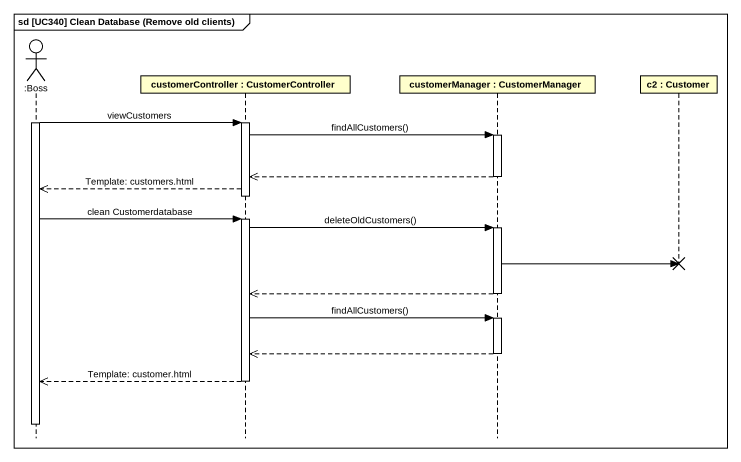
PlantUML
@startuml
mainframe sd [UC340] Clean Database (Remove old clients)
hide footbox
actor ":Boss" as Boss
participant "customerController : CustomerController" as customerController
participant "customerManager : CustomerManager" as customerManager
participant "c2 : Customer" as c2

activate Boss
Boss -> customerController : viewCustomers
activate customerController
customerController -> customerManager : findAllCustomers()
activate customerManager
customerManager -->> customerController
deactivate customerManager
customerController -->> Boss : Template: customers.html
deactivate customerController
Boss -> customerController : clean Customerdatabase
activate customerController
customerController -> customerManager : deleteOldCustomers()
activate customerManager
customerManager -> c2 !!
customerManager -->> customerController
deactivate customerManager
customerController -> customerManager : findAllCustomers()
activate customerManager
customerManager -->> customerController
deactivate customerManager
customerController -->> Boss : Template: customer.html
deactivate customerController
deactivate Boss
@enduml
